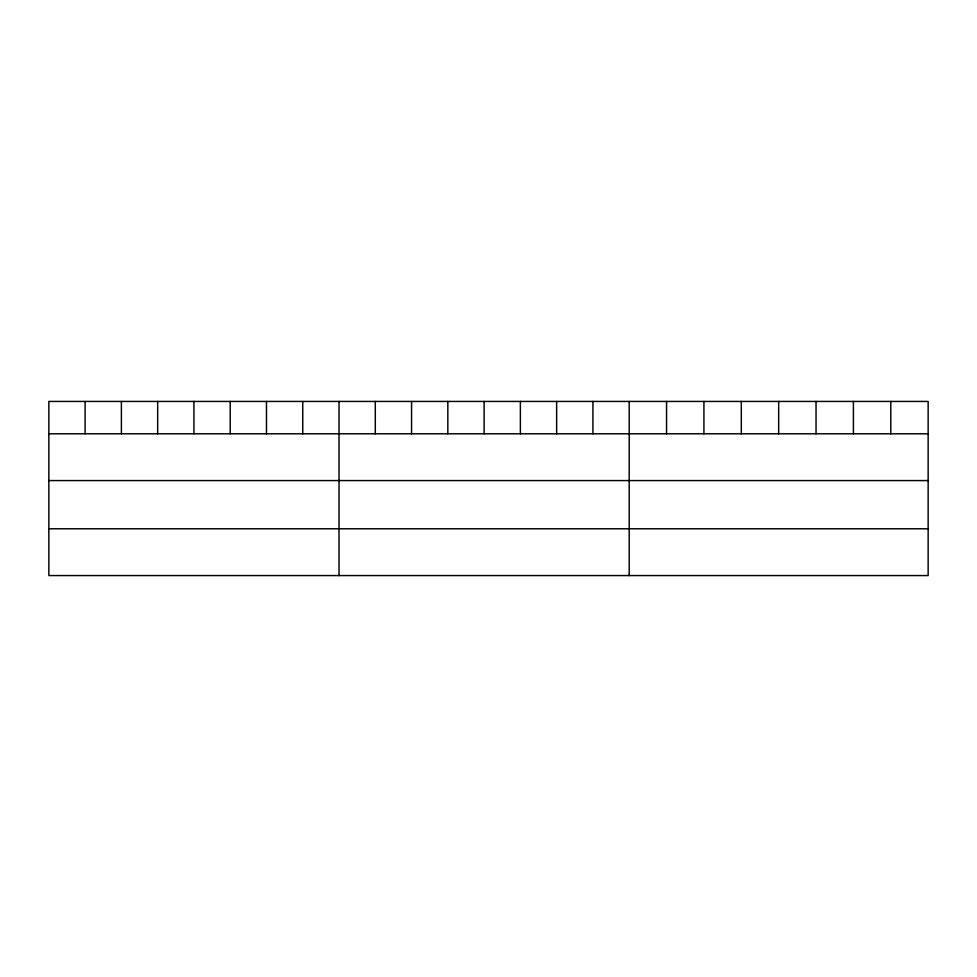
<?xml version="1.0" encoding="UTF-8"?>
<svg xmlns="http://www.w3.org/2000/svg" width="977" height="977" viewBox="0 0 977 977"><rect width="100%" height="100%" fill="white"/><g stroke="black" fill="none" stroke-linecap="round" stroke-linejoin="round"><path stroke-width="1.47" d="M928.15 433.788L928.15 575.563L48.85 575.563L48.85 401.437L928.15 401.437L928.15 433.788L48.85 433.788M48.85 480.574L928.15 480.574M48.85 528.777L928.15 528.777M890.78 401.437L890.78 433.788M853.409 401.437L853.409 433.788M816.039 401.437L816.039 433.788M778.669 401.437L778.669 433.788M741.299 401.437L741.299 433.788M703.928 401.437L703.928 433.788M666.558 401.437L666.558 433.788M629.188 401.437L629.188 575.563M592.917 401.437L592.917 433.788M556.646 401.437L556.646 433.788M520.375 401.437L520.375 433.788M484.103 401.437L484.103 433.788M447.832 401.437L447.832 433.788M411.561 401.437L411.561 433.788M375.29 401.437L375.29 433.788M339.019 401.437L339.019 575.563M302.748 401.437L302.748 433.788M266.477 401.437L266.477 433.788M230.206 401.437L230.206 433.788M193.935 401.437L193.935 433.788M157.663 401.437L157.663 433.788M121.392 401.437L121.392 433.788M85.121 401.437L85.121 433.788"/></g></svg>
